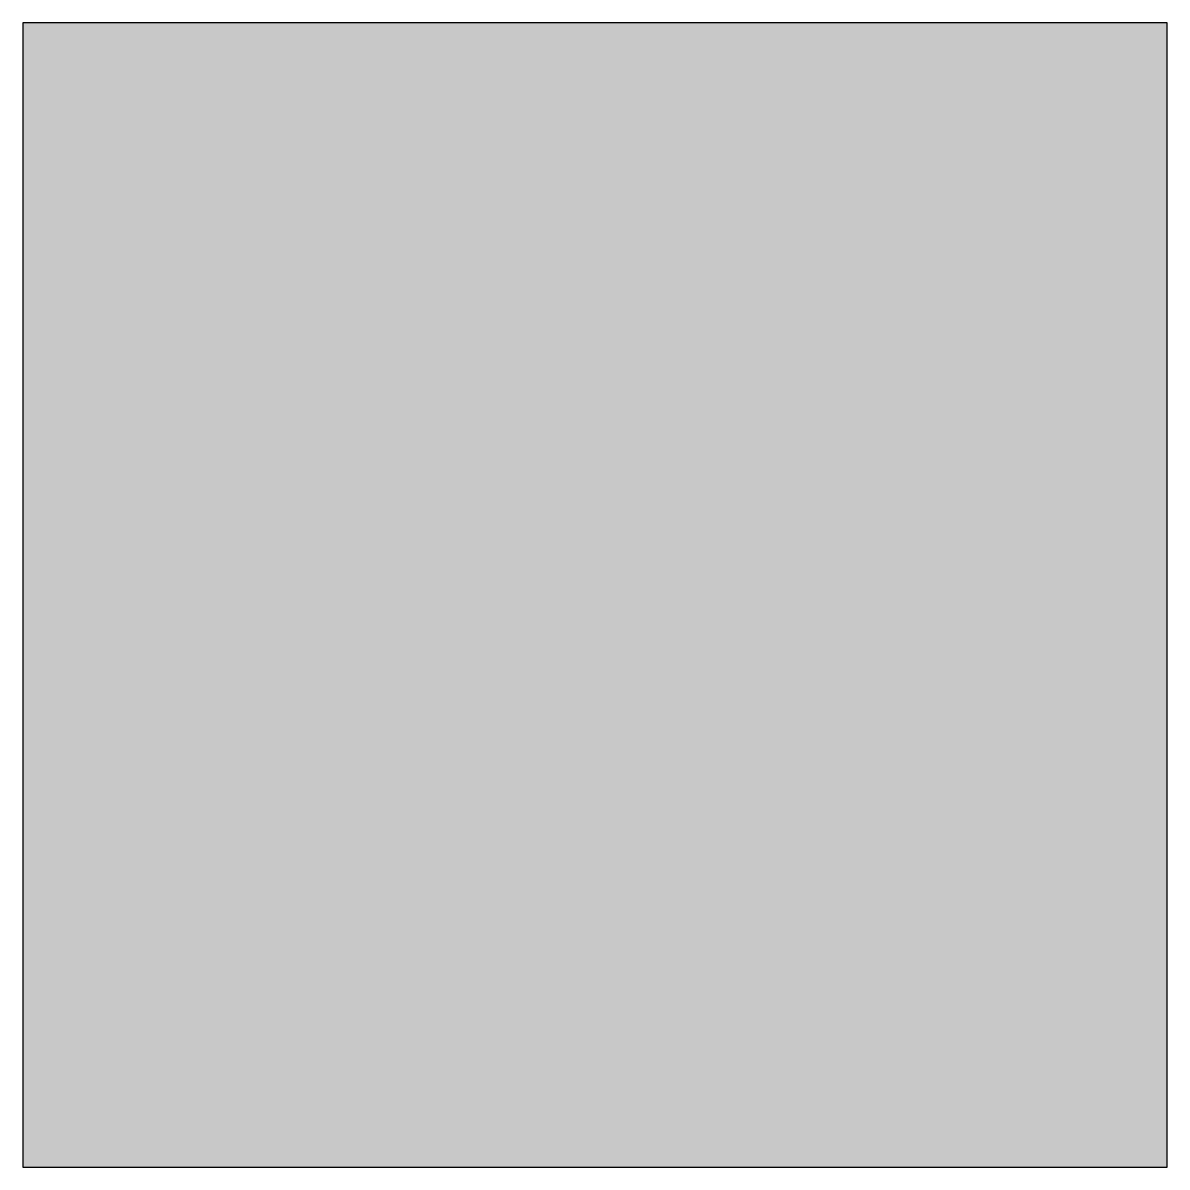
# Model space of a CAD drawing. Header units: metres. Extents: x 0 to 0.5, y -0.25 to 0.25.
import ezdxf

# ---------------------------------------------------------------- set-up
doc = ezdxf.new("R2010")
doc.units = ezdxf.units.M
doc.header["$LTSCALE"] = 0.2

msp = doc.modelspace()

# ---------------------------------------------------------------- linework, layer by layer
at = {"flags": 128}
msp.add_lwpolyline([(0, -0.25), (0.5, -0.25), (0.5, 0.25), (0, 0.25)], close=True, dxfattribs=at)
msp.add_solid([(0, 0.25), (0.5, 0.25), (0, -0.25), (0.5, -0.25)])

doc.saveas('drawing.dxf')
